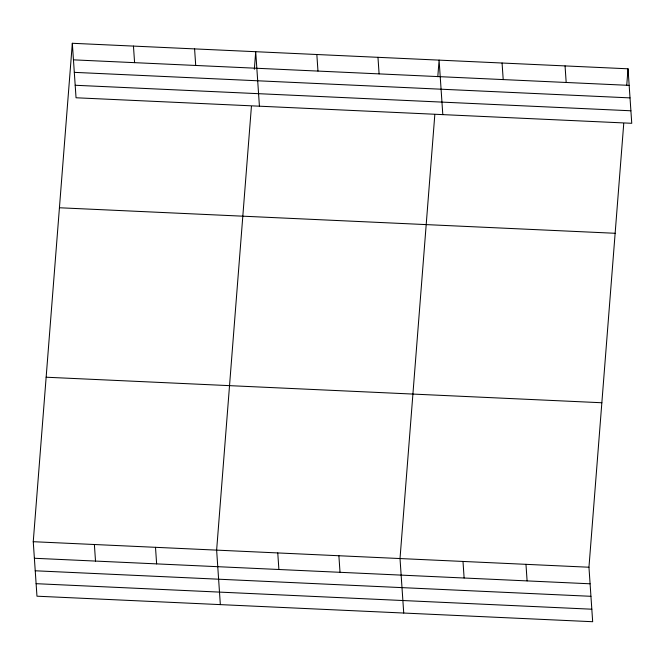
<?xml version="1.0" encoding="UTF-8"?>
<svg xmlns="http://www.w3.org/2000/svg" width="665" height="665" viewBox="0 0 665 665"><rect width="100%" height="100%" fill="white"/><g stroke="black" fill="none" stroke-linecap="round" stroke-linejoin="round"><path stroke-width="1" d="M623.737 123.632L588.957 567.228L592.673 621.717L36.966 596.197L33.25 541.701L72.327 43.283L628.034 68.803L631.75 123.299L76.043 97.772L72.327 43.283M251.412 106.533L216.632 550.121L220.348 604.618M254.338 69.285L255.709 51.704L259.425 106.201M434.794 114.954L400.014 558.55L403.73 613.039M437.794 76.674L439.1 60.124L442.807 114.621M626.738 85.353L628.034 68.803M73.458 59.85L629.165 85.369M74.314 72.36L630.021 97.888M75.195 85.261L630.894 110.781M59.434 207.763L615.142 233.282M46.143 377.221L601.85 402.749M33.25 541.701L588.957 567.228M34.38 558.268L590.088 583.795M35.237 570.786L590.936 596.306M36.109 583.679L591.817 609.207M565.059 65.91L566.181 82.477M502.075 63.017L503.206 79.584M525.973 564.336L527.104 580.902M462.998 561.443L464.12 578.01M377.969 57.315L379.1 73.882M316.839 54.513L317.97 71.08M338.884 555.74L340.015 572.307M277.762 552.931L278.893 569.498M194.587 48.894L195.718 65.461M133.457 46.084L134.588 62.651M155.502 547.32L156.632 563.887M94.38 544.51L95.511 561.077"/></g></svg>
